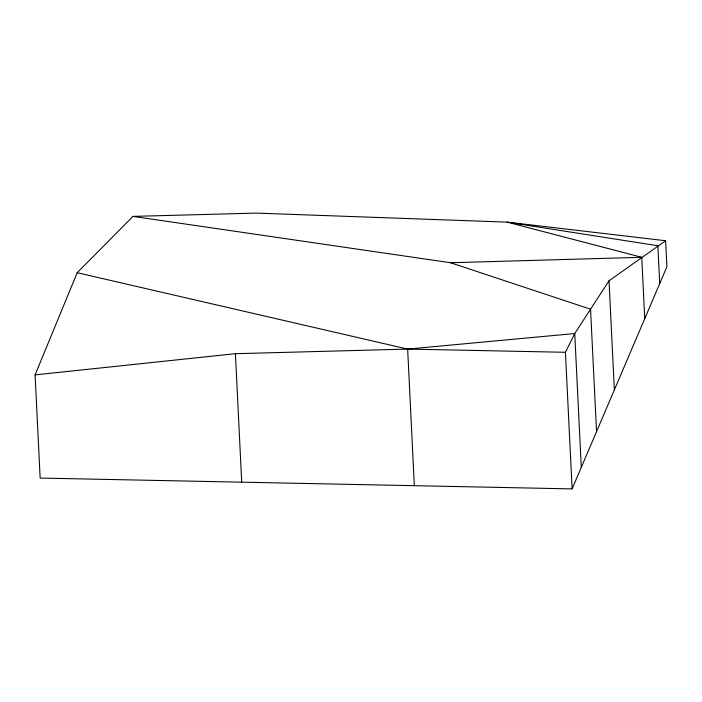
<?xml version="1.0" encoding="UTF-8"?>
<svg xmlns="http://www.w3.org/2000/svg" width="702" height="702" viewBox="0 0 702 702"><rect width="100%" height="100%" fill="white"/><g stroke="black" fill="none" stroke-linecap="round" stroke-linejoin="round"><path stroke-width="1.05" d="M35.1 374.877L77.185 272.709L133.003 216.391L256.151 213.101L507.098 222.13L665.628 240.733L666.9 266.734L572.112 488.899L40.146 478.071L35.1 374.877L235.416 353.694L407.651 349.087L565.435 352.299L574.745 333.547L609.02 280.782L665.628 240.733M77.185 272.709L407.651 349.087L574.745 333.547L581.291 467.4M133.003 216.391L450.508 262.732L641.742 257.309L644.743 318.673M641.742 257.309L507.098 222.13L657.853 245.753L659.704 283.608M450.508 262.732L590.558 309.205L596.542 431.651M609.02 280.782L614.355 389.9M565.435 352.299L572.112 488.899M407.651 349.087L414.329 485.687M235.416 353.694L241.699 482.177"/></g></svg>
